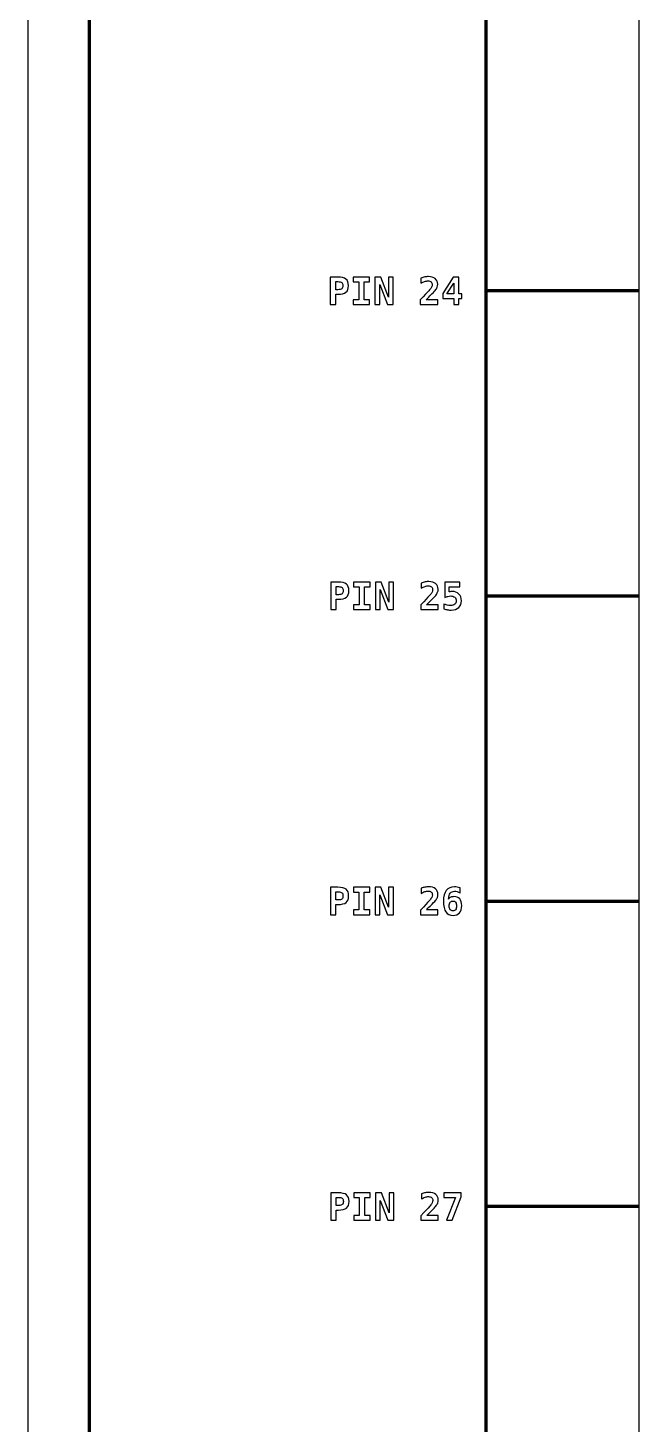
# Model space of a CAD drawing. Header units: centimetres. Extents: x -11.5 to -9.5, y -32.9 to 5.2.
# Drawn here: x -11.5 to -9.5, y -23.563 to -18.99 of the extents above; entities that cross this region are included whole.
import ezdxf

# ---------------------------------------------------------------- set-up
doc = ezdxf.new("R2010")
doc.units = ezdxf.units.CM
doc.header["$MEASUREMENT"] = 0
doc.layers.add('Layer 1', color=7, linetype='Continuous')

msp = doc.modelspace()

# ---------------------------------------------------------------- linework, layer by layer
at = {"layer": 'Layer 1', "color": 7}
msp.add_lwpolyline([(-11.5, -32.85), (-9.5, -32.85), (-9.5, 5.15), (-11.5, 5.15), (-11.5, -32.85)], close=True, dxfattribs=at)
at = {"layer": 'Layer 1', "color": 7, "lineweight": 100}
msp.add_lwpolyline([(-11.3, -32.35), (-10, -32.35), (-10, 3.65), (-11.3, 3.65), (-11.3, -32.35)], close=True, dxfattribs=at)
at = {"layer": 'Layer 1', "color": 250}
for points, knots in [([(-10.19674, -19.88014), (-10.19674, -19.88014), (-10.15882, -19.88014), (-10.15882, -19.88014), (-10.15882, -19.88014), (-10.15882, -19.88014), (-10.15882, -19.89582), (-10.15882, -19.89582), (-10.15882, -19.89582), (-10.15882, -19.89582), (-10.21597, -19.89582), (-10.21597, -19.89582), (-10.21597, -19.89582), (-10.21597, -19.89582), (-10.21597, -19.88061), (-10.21597, -19.88061), (-10.21597, -19.88061), (-10.21597, -19.88061), (-10.20631, -19.87039), (-10.20631, -19.87039), (-10.20631, -19.87039), (-10.19487, -19.8582), (-10.18792, -19.85071), (-10.18547, -19.84789), (-10.18547, -19.84789), (-10.18246, -19.84444), (-10.18028, -19.84137), (-10.17897, -19.83869), (-10.17897, -19.83869), (-10.17763, -19.83602), (-10.17697, -19.83339), (-10.17697, -19.83077), (-10.17697, -19.83077), (-10.17697, -19.82676), (-10.17818, -19.82365), (-10.18061, -19.82147), (-10.18061, -19.82147), (-10.18304, -19.81927), (-10.1865, -19.81818), (-10.19094, -19.81818), (-10.19094, -19.81818), (-10.19413, -19.81818), (-10.19769, -19.81882), (-10.20164, -19.82007), (-10.20164, -19.82007), (-10.20561, -19.82135), (-10.20973, -19.82318), (-10.21403, -19.82559), (-10.21403, -19.82559), (-10.21403, -19.82559), (-10.21403, -19.809), (-10.21403, -19.809), (-10.21403, -19.809), (-10.20973, -19.80744), (-10.20553, -19.80624), (-10.2014, -19.80542), (-10.2014, -19.80542), (-10.19728, -19.8046), (-10.19333, -19.80418), (-10.18956, -19.80418), (-10.18956, -19.80418), (-10.18004, -19.80418), (-10.17254, -19.80641), (-10.16711, -19.81085), (-10.16711, -19.81085), (-10.16166, -19.81528), (-10.15894, -19.82135), (-10.15894, -19.82902), (-10.15894, -19.82902), (-10.15894, -19.83256), (-10.15954, -19.83588), (-10.16071, -19.83896), (-10.16071, -19.83896), (-10.16191, -19.84207), (-10.16394, -19.84551), (-10.16684, -19.84927), (-10.16684, -19.84927), (-10.16896, -19.85201), (-10.17481, -19.85816), (-10.18438, -19.86773), (-10.18438, -19.86773), (-10.18956, -19.8729), (-10.19368, -19.87705), (-10.19674, -19.88014)], [0, 0, 0, 0, 0.047619, 0.047619, 0.047619, 0.047619, 0.0952381, 0.0952381, 0.0952381, 0.0952381, 0.1428571, 0.1428571, 0.1428571, 0.1428571, 0.1904762, 0.1904762, 0.1904762, 0.1904762, 0.2380952, 0.2380952, 0.2380952, 0.2380952, 0.2857143, 0.2857143, 0.2857143, 0.2857143, 0.3333333, 0.3333333, 0.3333333, 0.3333333, 0.3809524, 0.3809524, 0.3809524, 0.3809524, 0.4285714, 0.4285714, 0.4285714, 0.4285714, 0.4761905, 0.4761905, 0.4761905, 0.4761905, 0.5238095, 0.5238095, 0.5238095, 0.5238095, 0.5714286, 0.5714286, 0.5714286, 0.5714286, 0.6190476, 0.6190476, 0.6190476, 0.6190476, 0.6666667, 0.6666667, 0.6666667, 0.6666667, 0.7142857, 0.7142857, 0.7142857, 0.7142857, 0.7619048, 0.7619048, 0.7619048, 0.7619048, 0.8095238, 0.8095238, 0.8095238, 0.8095238, 0.8571429, 0.8571429, 0.8571429, 0.8571429, 0.9047619, 0.9047619, 0.9047619, 0.9047619, 0.952381, 0.952381, 0.952381, 0.952381, 1, 1, 1, 1]), ([(-10.51045, -19.80581), (-10.51045, -19.80581), (-10.48602, -19.80581), (-10.48602, -19.80581), (-10.48602, -19.80581), (-10.47361, -19.80581), (-10.46468, -19.80801), (-10.45923, -19.81244), (-10.45923, -19.81244), (-10.45377, -19.81686), (-10.45106, -19.82404), (-10.45106, -19.83396), (-10.45106, -19.83396), (-10.45106, -19.84388), (-10.45377, -19.85106), (-10.45923, -19.85549), (-10.45923, -19.85549), (-10.46468, -19.85991), (-10.47361, -19.86211), (-10.48602, -19.86211), (-10.48602, -19.86211), (-10.48602, -19.86211), (-10.49267, -19.86211), (-10.49267, -19.86211), (-10.49267, -19.86211), (-10.49267, -19.86211), (-10.49267, -19.89582), (-10.49267, -19.89582), (-10.49267, -19.89582), (-10.49267, -19.89582), (-10.51045, -19.89582), (-10.51045, -19.89582), (-10.51045, -19.89582), (-10.51045, -19.89582), (-10.51045, -19.80581), (-10.51045, -19.80581)], [0, 0, 0, 0, 0.1111111, 0.1111111, 0.1111111, 0.1111111, 0.2222222, 0.2222222, 0.2222222, 0.2222222, 0.3333333, 0.3333333, 0.3333333, 0.3333333, 0.4444444, 0.4444444, 0.4444444, 0.4444444, 0.5555556, 0.5555556, 0.5555556, 0.5555556, 0.6666667, 0.6666667, 0.6666667, 0.6666667, 0.7777778, 0.7777778, 0.7777778, 0.7777778, 0.8888889, 0.8888889, 0.8888889, 0.8888889, 1, 1, 1, 1]), ([(-10.49267, -19.82077), (-10.49267, -19.82077), (-10.49267, -19.84715), (-10.49267, -19.84715), (-10.49267, -19.84715), (-10.49267, -19.84715), (-10.48536, -19.84715), (-10.48536, -19.84715), (-10.48536, -19.84715), (-10.47954, -19.84715), (-10.47544, -19.84616), (-10.4731, -19.84421), (-10.4731, -19.84421), (-10.47073, -19.84223), (-10.46956, -19.83882), (-10.46956, -19.83396), (-10.46956, -19.83396), (-10.46956, -19.82911), (-10.47073, -19.82569), (-10.4731, -19.82371), (-10.4731, -19.82371), (-10.47544, -19.82176), (-10.47954, -19.82077), (-10.48536, -19.82077), (-10.48536, -19.82077), (-10.48536, -19.82077), (-10.49267, -19.82077), (-10.49267, -19.82077)], [0, 0, 0, 0, 0.1428571, 0.1428571, 0.1428571, 0.1428571, 0.2857143, 0.2857143, 0.2857143, 0.2857143, 0.4285714, 0.4285714, 0.4285714, 0.4285714, 0.5714286, 0.5714286, 0.5714286, 0.5714286, 0.7142857, 0.7142857, 0.7142857, 0.7142857, 0.8571429, 0.8571429, 0.8571429, 0.8571429, 1, 1, 1, 1]), ([(-10.43552, -19.82149), (-10.43552, -19.82149), (-10.43552, -19.80581), (-10.43552, -19.80581), (-10.43552, -19.80581), (-10.43552, -19.80581), (-10.38193, -19.80581), (-10.38193, -19.80581), (-10.38193, -19.80581), (-10.38193, -19.80581), (-10.38193, -19.82149), (-10.38193, -19.82149), (-10.38193, -19.82149), (-10.38193, -19.82149), (-10.39984, -19.82149), (-10.39984, -19.82149), (-10.39984, -19.82149), (-10.39984, -19.82149), (-10.39984, -19.88014), (-10.39984, -19.88014), (-10.39984, -19.88014), (-10.39984, -19.88014), (-10.38193, -19.88014), (-10.38193, -19.88014), (-10.38193, -19.88014), (-10.38193, -19.88014), (-10.38193, -19.89582), (-10.38193, -19.89582), (-10.38193, -19.89582), (-10.38193, -19.89582), (-10.43552, -19.89582), (-10.43552, -19.89582), (-10.43552, -19.89582), (-10.43552, -19.89582), (-10.43552, -19.88014), (-10.43552, -19.88014), (-10.43552, -19.88014), (-10.43552, -19.88014), (-10.41762, -19.88014), (-10.41762, -19.88014), (-10.41762, -19.88014), (-10.41762, -19.88014), (-10.41762, -19.82149), (-10.41762, -19.82149), (-10.41762, -19.82149), (-10.41762, -19.82149), (-10.43552, -19.82149), (-10.43552, -19.82149)], [0, 0, 0, 0, 0.0833333, 0.0833333, 0.0833333, 0.0833333, 0.1666667, 0.1666667, 0.1666667, 0.1666667, 0.25, 0.25, 0.25, 0.25, 0.3333333, 0.3333333, 0.3333333, 0.3333333, 0.4166667, 0.4166667, 0.4166667, 0.4166667, 0.5, 0.5, 0.5, 0.5, 0.5833333, 0.5833333, 0.5833333, 0.5833333, 0.6666667, 0.6666667, 0.6666667, 0.6666667, 0.75, 0.75, 0.75, 0.75, 0.8333333, 0.8333333, 0.8333333, 0.8333333, 0.9166667, 0.9166667, 0.9166667, 0.9166667, 1, 1, 1, 1]), ([(-10.36438, -19.80581), (-10.36438, -19.80581), (-10.34526, -19.80581), (-10.34526, -19.80581), (-10.34526, -19.80581), (-10.34526, -19.80581), (-10.3202, -19.87123), (-10.3202, -19.87123), (-10.3202, -19.87123), (-10.3202, -19.87123), (-10.3202, -19.80581), (-10.3202, -19.80581), (-10.3202, -19.80581), (-10.3202, -19.80581), (-10.30452, -19.80581), (-10.30452, -19.80581), (-10.30452, -19.80581), (-10.30452, -19.80581), (-10.30452, -19.89582), (-10.30452, -19.89582), (-10.30452, -19.89582), (-10.30452, -19.89582), (-10.32351, -19.89582), (-10.32351, -19.89582), (-10.32351, -19.89582), (-10.32351, -19.89582), (-10.3487, -19.8304), (-10.3487, -19.8304), (-10.3487, -19.8304), (-10.3487, -19.8304), (-10.3487, -19.89582), (-10.3487, -19.89582), (-10.3487, -19.89582), (-10.3487, -19.89582), (-10.36438, -19.89582), (-10.36438, -19.89582), (-10.36438, -19.89582), (-10.36438, -19.89582), (-10.36438, -19.80581), (-10.36438, -19.80581)], [0, 0, 0, 0, 0.1, 0.1, 0.1, 0.1, 0.2, 0.2, 0.2, 0.2, 0.3, 0.3, 0.3, 0.3, 0.4, 0.4, 0.4, 0.4, 0.5, 0.5, 0.5, 0.5, 0.6, 0.6, 0.6, 0.6, 0.7, 0.7, 0.7, 0.7, 0.8, 0.8, 0.8, 0.8, 0.9, 0.9, 0.9, 0.9, 1, 1, 1, 1]), ([(-10.10828, -19.80581), (-10.10828, -19.80581), (-10.08965, -19.80581), (-10.08965, -19.80581), (-10.08965, -19.80581), (-10.08965, -19.80581), (-10.08965, -19.86115), (-10.08965, -19.86115), (-10.08965, -19.86115), (-10.08965, -19.86115), (-10.07978, -19.86115), (-10.07978, -19.86115), (-10.07978, -19.86115), (-10.07978, -19.86115), (-10.07978, -19.87639), (-10.07978, -19.87639), (-10.07978, -19.87639), (-10.07978, -19.87639), (-10.08965, -19.87639), (-10.08965, -19.87639), (-10.08965, -19.87639), (-10.08965, -19.87639), (-10.08965, -19.89582), (-10.08965, -19.89582), (-10.08965, -19.89582), (-10.08965, -19.89582), (-10.10671, -19.89582), (-10.10671, -19.89582), (-10.10671, -19.89582), (-10.10671, -19.89582), (-10.10671, -19.87639), (-10.10671, -19.87639), (-10.10671, -19.87639), (-10.10671, -19.87639), (-10.14242, -19.87639), (-10.14242, -19.87639), (-10.14242, -19.87639), (-10.14242, -19.87639), (-10.14242, -19.85915), (-10.14242, -19.85915), (-10.14242, -19.85915), (-10.14242, -19.85915), (-10.10828, -19.80581), (-10.10828, -19.80581)], [0, 0, 0, 0, 0.0909091, 0.0909091, 0.0909091, 0.0909091, 0.1818182, 0.1818182, 0.1818182, 0.1818182, 0.2727273, 0.2727273, 0.2727273, 0.2727273, 0.3636364, 0.3636364, 0.3636364, 0.3636364, 0.4545455, 0.4545455, 0.4545455, 0.4545455, 0.5454545, 0.5454545, 0.5454545, 0.5454545, 0.6363636, 0.6363636, 0.6363636, 0.6363636, 0.7272727, 0.7272727, 0.7272727, 0.7272727, 0.8181818, 0.8181818, 0.8181818, 0.8181818, 0.9090909, 0.9090909, 0.9090909, 0.9090909, 1, 1, 1, 1]), ([(-10.10671, -19.82559), (-10.10671, -19.82559), (-10.12945, -19.86115), (-10.12945, -19.86115), (-10.12945, -19.86115), (-10.12945, -19.86115), (-10.10671, -19.86115), (-10.10671, -19.86115), (-10.10671, -19.86115), (-10.10671, -19.86115), (-10.10671, -19.82559), (-10.10671, -19.82559)], [0, 0, 0, 0, 0.3333333, 0.3333333, 0.3333333, 0.3333333, 0.6666667, 0.6666667, 0.6666667, 0.6666667, 1, 1, 1, 1]), ([(-10.50903, -20.80492), (-10.50903, -20.80492), (-10.4846, -20.80492), (-10.4846, -20.80492), (-10.4846, -20.80492), (-10.47219, -20.80492), (-10.46326, -20.80712), (-10.45781, -20.81155), (-10.45781, -20.81155), (-10.45235, -20.81597), (-10.44964, -20.82315), (-10.44964, -20.83307), (-10.44964, -20.83307), (-10.44964, -20.84299), (-10.45235, -20.85017), (-10.45781, -20.8546), (-10.45781, -20.8546), (-10.46326, -20.85902), (-10.47219, -20.86122), (-10.4846, -20.86122), (-10.4846, -20.86122), (-10.4846, -20.86122), (-10.49125, -20.86122), (-10.49125, -20.86122), (-10.49125, -20.86122), (-10.49125, -20.86122), (-10.49125, -20.89493), (-10.49125, -20.89493), (-10.49125, -20.89493), (-10.49125, -20.89493), (-10.50903, -20.89493), (-10.50903, -20.89493), (-10.50903, -20.89493), (-10.50903, -20.89493), (-10.50903, -20.80492), (-10.50903, -20.80492)], [0, 0, 0, 0, 0.1111111, 0.1111111, 0.1111111, 0.1111111, 0.2222222, 0.2222222, 0.2222222, 0.2222222, 0.3333333, 0.3333333, 0.3333333, 0.3333333, 0.4444444, 0.4444444, 0.4444444, 0.4444444, 0.5555556, 0.5555556, 0.5555556, 0.5555556, 0.6666667, 0.6666667, 0.6666667, 0.6666667, 0.7777778, 0.7777778, 0.7777778, 0.7777778, 0.8888889, 0.8888889, 0.8888889, 0.8888889, 1, 1, 1, 1]), ([(-10.4341, -20.8206), (-10.4341, -20.8206), (-10.4341, -20.80492), (-10.4341, -20.80492), (-10.4341, -20.80492), (-10.4341, -20.80492), (-10.38051, -20.80492), (-10.38051, -20.80492), (-10.38051, -20.80492), (-10.38051, -20.80492), (-10.38051, -20.8206), (-10.38051, -20.8206), (-10.38051, -20.8206), (-10.38051, -20.8206), (-10.39842, -20.8206), (-10.39842, -20.8206), (-10.39842, -20.8206), (-10.39842, -20.8206), (-10.39842, -20.87925), (-10.39842, -20.87925), (-10.39842, -20.87925), (-10.39842, -20.87925), (-10.38051, -20.87925), (-10.38051, -20.87925), (-10.38051, -20.87925), (-10.38051, -20.87925), (-10.38051, -20.89493), (-10.38051, -20.89493), (-10.38051, -20.89493), (-10.38051, -20.89493), (-10.4341, -20.89493), (-10.4341, -20.89493), (-10.4341, -20.89493), (-10.4341, -20.89493), (-10.4341, -20.87925), (-10.4341, -20.87925), (-10.4341, -20.87925), (-10.4341, -20.87925), (-10.4162, -20.87925), (-10.4162, -20.87925), (-10.4162, -20.87925), (-10.4162, -20.87925), (-10.4162, -20.8206), (-10.4162, -20.8206), (-10.4162, -20.8206), (-10.4162, -20.8206), (-10.4341, -20.8206), (-10.4341, -20.8206)], [0, 0, 0, 0, 0.0833333, 0.0833333, 0.0833333, 0.0833333, 0.1666667, 0.1666667, 0.1666667, 0.1666667, 0.25, 0.25, 0.25, 0.25, 0.3333333, 0.3333333, 0.3333333, 0.3333333, 0.4166667, 0.4166667, 0.4166667, 0.4166667, 0.5, 0.5, 0.5, 0.5, 0.5833333, 0.5833333, 0.5833333, 0.5833333, 0.6666667, 0.6666667, 0.6666667, 0.6666667, 0.75, 0.75, 0.75, 0.75, 0.8333333, 0.8333333, 0.8333333, 0.8333333, 0.9166667, 0.9166667, 0.9166667, 0.9166667, 1, 1, 1, 1]), ([(-10.36296, -20.80492), (-10.36296, -20.80492), (-10.34384, -20.80492), (-10.34384, -20.80492), (-10.34384, -20.80492), (-10.34384, -20.80492), (-10.31878, -20.87034), (-10.31878, -20.87034), (-10.31878, -20.87034), (-10.31878, -20.87034), (-10.31878, -20.80492), (-10.31878, -20.80492), (-10.31878, -20.80492), (-10.31878, -20.80492), (-10.3031, -20.80492), (-10.3031, -20.80492), (-10.3031, -20.80492), (-10.3031, -20.80492), (-10.3031, -20.89493), (-10.3031, -20.89493), (-10.3031, -20.89493), (-10.3031, -20.89493), (-10.32209, -20.89493), (-10.32209, -20.89493), (-10.32209, -20.89493), (-10.32209, -20.89493), (-10.34728, -20.82951), (-10.34728, -20.82951), (-10.34728, -20.82951), (-10.34728, -20.82951), (-10.34728, -20.89493), (-10.34728, -20.89493), (-10.34728, -20.89493), (-10.34728, -20.89493), (-10.36296, -20.89493), (-10.36296, -20.89493), (-10.36296, -20.89493), (-10.36296, -20.89493), (-10.36296, -20.80492), (-10.36296, -20.80492)], [0, 0, 0, 0, 0.1, 0.1, 0.1, 0.1, 0.2, 0.2, 0.2, 0.2, 0.3, 0.3, 0.3, 0.3, 0.4, 0.4, 0.4, 0.4, 0.5, 0.5, 0.5, 0.5, 0.6, 0.6, 0.6, 0.6, 0.7, 0.7, 0.7, 0.7, 0.8, 0.8, 0.8, 0.8, 0.9, 0.9, 0.9, 0.9, 1, 1, 1, 1]), ([(-10.19532, -20.87925), (-10.19532, -20.87925), (-10.1574, -20.87925), (-10.1574, -20.87925), (-10.1574, -20.87925), (-10.1574, -20.87925), (-10.1574, -20.89493), (-10.1574, -20.89493), (-10.1574, -20.89493), (-10.1574, -20.89493), (-10.21455, -20.89493), (-10.21455, -20.89493), (-10.21455, -20.89493), (-10.21455, -20.89493), (-10.21455, -20.87972), (-10.21455, -20.87972), (-10.21455, -20.87972), (-10.21455, -20.87972), (-10.20489, -20.8695), (-10.20489, -20.8695), (-10.20489, -20.8695), (-10.19345, -20.85731), (-10.1865, -20.84982), (-10.18405, -20.847), (-10.18405, -20.847), (-10.18104, -20.84355), (-10.17886, -20.84048), (-10.17755, -20.8378), (-10.17755, -20.8378), (-10.17621, -20.83513), (-10.17555, -20.8325), (-10.17555, -20.82988), (-10.17555, -20.82988), (-10.17555, -20.82587), (-10.17676, -20.82276), (-10.17919, -20.82058), (-10.17919, -20.82058), (-10.18162, -20.81838), (-10.18508, -20.81729), (-10.18952, -20.81729), (-10.18952, -20.81729), (-10.19271, -20.81729), (-10.19627, -20.81793), (-10.20022, -20.81918), (-10.20022, -20.81918), (-10.20419, -20.82046), (-10.20831, -20.82229), (-10.21261, -20.8247), (-10.21261, -20.8247), (-10.21261, -20.8247), (-10.21261, -20.80811), (-10.21261, -20.80811), (-10.21261, -20.80811), (-10.20831, -20.80655), (-10.20411, -20.80535), (-10.19998, -20.80453), (-10.19998, -20.80453), (-10.19586, -20.80371), (-10.19191, -20.80329), (-10.18814, -20.80329), (-10.18814, -20.80329), (-10.17862, -20.80329), (-10.17112, -20.80552), (-10.16569, -20.80996), (-10.16569, -20.80996), (-10.16024, -20.81439), (-10.15752, -20.82046), (-10.15752, -20.82813), (-10.15752, -20.82813), (-10.15752, -20.83167), (-10.15812, -20.83499), (-10.15929, -20.83807), (-10.15929, -20.83807), (-10.16049, -20.84118), (-10.16252, -20.84462), (-10.16542, -20.84838), (-10.16542, -20.84838), (-10.16754, -20.85112), (-10.17339, -20.85727), (-10.18296, -20.86684), (-10.18296, -20.86684), (-10.18814, -20.87201), (-10.19226, -20.87616), (-10.19532, -20.87925)], [0, 0, 0, 0, 0.047619, 0.047619, 0.047619, 0.047619, 0.0952381, 0.0952381, 0.0952381, 0.0952381, 0.1428571, 0.1428571, 0.1428571, 0.1428571, 0.1904762, 0.1904762, 0.1904762, 0.1904762, 0.2380952, 0.2380952, 0.2380952, 0.2380952, 0.2857143, 0.2857143, 0.2857143, 0.2857143, 0.3333333, 0.3333333, 0.3333333, 0.3333333, 0.3809524, 0.3809524, 0.3809524, 0.3809524, 0.4285714, 0.4285714, 0.4285714, 0.4285714, 0.4761905, 0.4761905, 0.4761905, 0.4761905, 0.5238095, 0.5238095, 0.5238095, 0.5238095, 0.5714286, 0.5714286, 0.5714286, 0.5714286, 0.6190476, 0.6190476, 0.6190476, 0.6190476, 0.6666667, 0.6666667, 0.6666667, 0.6666667, 0.7142857, 0.7142857, 0.7142857, 0.7142857, 0.7619048, 0.7619048, 0.7619048, 0.7619048, 0.8095238, 0.8095238, 0.8095238, 0.8095238, 0.8571429, 0.8571429, 0.8571429, 0.8571429, 0.9047619, 0.9047619, 0.9047619, 0.9047619, 0.952381, 0.952381, 0.952381, 0.952381, 1, 1, 1, 1]), ([(-10.13552, -20.80492), (-10.13552, -20.80492), (-10.08663, -20.80492), (-10.08663, -20.80492), (-10.08663, -20.80492), (-10.08663, -20.80492), (-10.08663, -20.8206), (-10.08663, -20.8206), (-10.08663, -20.8206), (-10.08663, -20.8206), (-10.12112, -20.8206), (-10.12112, -20.8206), (-10.12112, -20.8206), (-10.12112, -20.8206), (-10.12112, -20.83729), (-10.12112, -20.83729), (-10.12112, -20.83729), (-10.11968, -20.83673), (-10.11811, -20.83632), (-10.11647, -20.83606), (-10.11647, -20.83606), (-10.11482, -20.83579), (-10.11307, -20.83566), (-10.11122, -20.83566), (-10.11122, -20.83566), (-10.10231, -20.83566), (-10.09507, -20.83848), (-10.08951, -20.8441), (-10.08951, -20.8441), (-10.08397, -20.84974), (-10.0812, -20.85705), (-10.0812, -20.86606), (-10.0812, -20.86606), (-10.0812, -20.8755), (-10.0842, -20.88295), (-10.09021, -20.88845), (-10.09021, -20.88845), (-10.09622, -20.89394), (-10.10441, -20.89668), (-10.11478, -20.89668), (-10.11478, -20.89668), (-10.11863, -20.89668), (-10.12254, -20.89635), (-10.12647, -20.89571), (-10.12647, -20.89571), (-10.1304, -20.89507), (-10.13443, -20.89411), (-10.13853, -20.89281), (-10.13853, -20.89281), (-10.13853, -20.89281), (-10.13853, -20.87678), (-10.13853, -20.87678), (-10.13853, -20.87678), (-10.13519, -20.87843), (-10.13176, -20.87966), (-10.12826, -20.88048), (-10.12826, -20.88048), (-10.12474, -20.88131), (-10.1212, -20.88172), (-10.11766, -20.88172), (-10.11766, -20.88172), (-10.11141, -20.88172), (-10.10663, -20.88038), (-10.10338, -20.87771), (-10.10338, -20.87771), (-10.10013, -20.87503), (-10.0985, -20.87116), (-10.0985, -20.86606), (-10.0985, -20.86606), (-10.0985, -20.86135), (-10.10013, -20.85758), (-10.10336, -20.85474), (-10.10336, -20.85474), (-10.10659, -20.85192), (-10.11091, -20.8505), (-10.11628, -20.8505), (-10.11628, -20.8505), (-10.11947, -20.8505), (-10.12264, -20.85089), (-10.12585, -20.85167), (-10.12585, -20.85167), (-10.12904, -20.85246), (-10.13227, -20.85365), (-10.13552, -20.85521), (-10.13552, -20.85521), (-10.13552, -20.85521), (-10.13552, -20.80492), (-10.13552, -20.80492)], [0, 0, 0, 0, 0.0454545, 0.0454545, 0.0454545, 0.0454545, 0.0909091, 0.0909091, 0.0909091, 0.0909091, 0.1363636, 0.1363636, 0.1363636, 0.1363636, 0.1818182, 0.1818182, 0.1818182, 0.1818182, 0.2272727, 0.2272727, 0.2272727, 0.2272727, 0.2727273, 0.2727273, 0.2727273, 0.2727273, 0.3181818, 0.3181818, 0.3181818, 0.3181818, 0.3636364, 0.3636364, 0.3636364, 0.3636364, 0.4090909, 0.4090909, 0.4090909, 0.4090909, 0.4545455, 0.4545455, 0.4545455, 0.4545455, 0.5, 0.5, 0.5, 0.5, 0.5454545, 0.5454545, 0.5454545, 0.5454545, 0.5909091, 0.5909091, 0.5909091, 0.5909091, 0.6363636, 0.6363636, 0.6363636, 0.6363636, 0.6818182, 0.6818182, 0.6818182, 0.6818182, 0.7272727, 0.7272727, 0.7272727, 0.7272727, 0.7727273, 0.7727273, 0.7727273, 0.7727273, 0.8181818, 0.8181818, 0.8181818, 0.8181818, 0.8636364, 0.8636364, 0.8636364, 0.8636364, 0.9090909, 0.9090909, 0.9090909, 0.9090909, 0.9545455, 0.9545455, 0.9545455, 0.9545455, 1, 1, 1, 1]), ([(-10.49125, -20.81988), (-10.49125, -20.81988), (-10.49125, -20.84626), (-10.49125, -20.84626), (-10.49125, -20.84626), (-10.49125, -20.84626), (-10.48394, -20.84626), (-10.48394, -20.84626), (-10.48394, -20.84626), (-10.47812, -20.84626), (-10.47402, -20.84527), (-10.47168, -20.84332), (-10.47168, -20.84332), (-10.46931, -20.84134), (-10.46814, -20.83793), (-10.46814, -20.83307), (-10.46814, -20.83307), (-10.46814, -20.82822), (-10.46931, -20.8248), (-10.47168, -20.82282), (-10.47168, -20.82282), (-10.47402, -20.82087), (-10.47812, -20.81988), (-10.48394, -20.81988), (-10.48394, -20.81988), (-10.48394, -20.81988), (-10.49125, -20.81988), (-10.49125, -20.81988)], [0, 0, 0, 0, 0.1428571, 0.1428571, 0.1428571, 0.1428571, 0.2857143, 0.2857143, 0.2857143, 0.2857143, 0.4285714, 0.4285714, 0.4285714, 0.4285714, 0.5714286, 0.5714286, 0.5714286, 0.5714286, 0.7142857, 0.7142857, 0.7142857, 0.7142857, 0.8571429, 0.8571429, 0.8571429, 0.8571429, 1, 1, 1, 1]), ([(-10.50988, -21.80486), (-10.50988, -21.80486), (-10.48545, -21.80486), (-10.48545, -21.80486), (-10.48545, -21.80486), (-10.47304, -21.80486), (-10.46411, -21.80706), (-10.45866, -21.81149), (-10.45866, -21.81149), (-10.4532, -21.81591), (-10.45049, -21.82309), (-10.45049, -21.83301), (-10.45049, -21.83301), (-10.45049, -21.84293), (-10.4532, -21.85011), (-10.45866, -21.85454), (-10.45866, -21.85454), (-10.46411, -21.85896), (-10.47304, -21.86116), (-10.48545, -21.86116), (-10.48545, -21.86116), (-10.48545, -21.86116), (-10.4921, -21.86116), (-10.4921, -21.86116), (-10.4921, -21.86116), (-10.4921, -21.86116), (-10.4921, -21.89487), (-10.4921, -21.89487), (-10.4921, -21.89487), (-10.4921, -21.89487), (-10.50988, -21.89487), (-10.50988, -21.89487), (-10.50988, -21.89487), (-10.50988, -21.89487), (-10.50988, -21.80486), (-10.50988, -21.80486)], [0, 0, 0, 0, 0.1111111, 0.1111111, 0.1111111, 0.1111111, 0.2222222, 0.2222222, 0.2222222, 0.2222222, 0.3333333, 0.3333333, 0.3333333, 0.3333333, 0.4444444, 0.4444444, 0.4444444, 0.4444444, 0.5555556, 0.5555556, 0.5555556, 0.5555556, 0.6666667, 0.6666667, 0.6666667, 0.6666667, 0.7777778, 0.7777778, 0.7777778, 0.7777778, 0.8888889, 0.8888889, 0.8888889, 0.8888889, 1, 1, 1, 1]), ([(-10.43495, -21.82054), (-10.43495, -21.82054), (-10.43495, -21.80486), (-10.43495, -21.80486), (-10.43495, -21.80486), (-10.43495, -21.80486), (-10.38136, -21.80486), (-10.38136, -21.80486), (-10.38136, -21.80486), (-10.38136, -21.80486), (-10.38136, -21.82054), (-10.38136, -21.82054), (-10.38136, -21.82054), (-10.38136, -21.82054), (-10.39927, -21.82054), (-10.39927, -21.82054), (-10.39927, -21.82054), (-10.39927, -21.82054), (-10.39927, -21.87919), (-10.39927, -21.87919), (-10.39927, -21.87919), (-10.39927, -21.87919), (-10.38136, -21.87919), (-10.38136, -21.87919), (-10.38136, -21.87919), (-10.38136, -21.87919), (-10.38136, -21.89487), (-10.38136, -21.89487), (-10.38136, -21.89487), (-10.38136, -21.89487), (-10.43495, -21.89487), (-10.43495, -21.89487), (-10.43495, -21.89487), (-10.43495, -21.89487), (-10.43495, -21.87919), (-10.43495, -21.87919), (-10.43495, -21.87919), (-10.43495, -21.87919), (-10.41705, -21.87919), (-10.41705, -21.87919), (-10.41705, -21.87919), (-10.41705, -21.87919), (-10.41705, -21.82054), (-10.41705, -21.82054), (-10.41705, -21.82054), (-10.41705, -21.82054), (-10.43495, -21.82054), (-10.43495, -21.82054)], [0, 0, 0, 0, 0.0833333, 0.0833333, 0.0833333, 0.0833333, 0.1666667, 0.1666667, 0.1666667, 0.1666667, 0.25, 0.25, 0.25, 0.25, 0.3333333, 0.3333333, 0.3333333, 0.3333333, 0.4166667, 0.4166667, 0.4166667, 0.4166667, 0.5, 0.5, 0.5, 0.5, 0.5833333, 0.5833333, 0.5833333, 0.5833333, 0.6666667, 0.6666667, 0.6666667, 0.6666667, 0.75, 0.75, 0.75, 0.75, 0.8333333, 0.8333333, 0.8333333, 0.8333333, 0.9166667, 0.9166667, 0.9166667, 0.9166667, 1, 1, 1, 1]), ([(-10.36381, -21.80486), (-10.36381, -21.80486), (-10.34469, -21.80486), (-10.34469, -21.80486), (-10.34469, -21.80486), (-10.34469, -21.80486), (-10.31963, -21.87028), (-10.31963, -21.87028), (-10.31963, -21.87028), (-10.31963, -21.87028), (-10.31963, -21.80486), (-10.31963, -21.80486), (-10.31963, -21.80486), (-10.31963, -21.80486), (-10.30395, -21.80486), (-10.30395, -21.80486), (-10.30395, -21.80486), (-10.30395, -21.80486), (-10.30395, -21.89487), (-10.30395, -21.89487), (-10.30395, -21.89487), (-10.30395, -21.89487), (-10.32294, -21.89487), (-10.32294, -21.89487), (-10.32294, -21.89487), (-10.32294, -21.89487), (-10.34813, -21.82945), (-10.34813, -21.82945), (-10.34813, -21.82945), (-10.34813, -21.82945), (-10.34813, -21.89487), (-10.34813, -21.89487), (-10.34813, -21.89487), (-10.34813, -21.89487), (-10.36381, -21.89487), (-10.36381, -21.89487), (-10.36381, -21.89487), (-10.36381, -21.89487), (-10.36381, -21.80486), (-10.36381, -21.80486)], [0, 0, 0, 0, 0.1, 0.1, 0.1, 0.1, 0.2, 0.2, 0.2, 0.2, 0.3, 0.3, 0.3, 0.3, 0.4, 0.4, 0.4, 0.4, 0.5, 0.5, 0.5, 0.5, 0.6, 0.6, 0.6, 0.6, 0.7, 0.7, 0.7, 0.7, 0.8, 0.8, 0.8, 0.8, 0.9, 0.9, 0.9, 0.9, 1, 1, 1, 1]), ([(-10.19617, -21.87919), (-10.19617, -21.87919), (-10.15825, -21.87919), (-10.15825, -21.87919), (-10.15825, -21.87919), (-10.15825, -21.87919), (-10.15825, -21.89487), (-10.15825, -21.89487), (-10.15825, -21.89487), (-10.15825, -21.89487), (-10.2154, -21.89487), (-10.2154, -21.89487), (-10.2154, -21.89487), (-10.2154, -21.89487), (-10.2154, -21.87966), (-10.2154, -21.87966), (-10.2154, -21.87966), (-10.2154, -21.87966), (-10.20574, -21.86944), (-10.20574, -21.86944), (-10.20574, -21.86944), (-10.1943, -21.85725), (-10.18735, -21.84976), (-10.1849, -21.84694), (-10.1849, -21.84694), (-10.18189, -21.84349), (-10.17971, -21.84042), (-10.1784, -21.83774), (-10.1784, -21.83774), (-10.17706, -21.83507), (-10.1764, -21.83244), (-10.1764, -21.82982), (-10.1764, -21.82982), (-10.1764, -21.82581), (-10.17761, -21.8227), (-10.18004, -21.82052), (-10.18004, -21.82052), (-10.18247, -21.81832), (-10.18593, -21.81723), (-10.19037, -21.81723), (-10.19037, -21.81723), (-10.19356, -21.81723), (-10.19712, -21.81787), (-10.20107, -21.81912), (-10.20107, -21.81912), (-10.20504, -21.8204), (-10.20916, -21.82223), (-10.21346, -21.82464), (-10.21346, -21.82464), (-10.21346, -21.82464), (-10.21346, -21.80805), (-10.21346, -21.80805), (-10.21346, -21.80805), (-10.20916, -21.80649), (-10.20496, -21.80529), (-10.20083, -21.80447), (-10.20083, -21.80447), (-10.19671, -21.80365), (-10.19276, -21.80323), (-10.18899, -21.80323), (-10.18899, -21.80323), (-10.17947, -21.80323), (-10.17197, -21.80546), (-10.16654, -21.8099), (-10.16654, -21.8099), (-10.16109, -21.81433), (-10.15837, -21.8204), (-10.15837, -21.82807), (-10.15837, -21.82807), (-10.15837, -21.83161), (-10.15897, -21.83493), (-10.16014, -21.83801), (-10.16014, -21.83801), (-10.16134, -21.84112), (-10.16337, -21.84456), (-10.16627, -21.84832), (-10.16627, -21.84832), (-10.16839, -21.85106), (-10.17424, -21.85721), (-10.18381, -21.86678), (-10.18381, -21.86678), (-10.18899, -21.87195), (-10.19311, -21.8761), (-10.19617, -21.87919)], [0, 0, 0, 0, 0.047619, 0.047619, 0.047619, 0.047619, 0.0952381, 0.0952381, 0.0952381, 0.0952381, 0.1428571, 0.1428571, 0.1428571, 0.1428571, 0.1904762, 0.1904762, 0.1904762, 0.1904762, 0.2380952, 0.2380952, 0.2380952, 0.2380952, 0.2857143, 0.2857143, 0.2857143, 0.2857143, 0.3333333, 0.3333333, 0.3333333, 0.3333333, 0.3809524, 0.3809524, 0.3809524, 0.3809524, 0.4285714, 0.4285714, 0.4285714, 0.4285714, 0.4761905, 0.4761905, 0.4761905, 0.4761905, 0.5238095, 0.5238095, 0.5238095, 0.5238095, 0.5714286, 0.5714286, 0.5714286, 0.5714286, 0.6190476, 0.6190476, 0.6190476, 0.6190476, 0.6666667, 0.6666667, 0.6666667, 0.6666667, 0.7142857, 0.7142857, 0.7142857, 0.7142857, 0.7619048, 0.7619048, 0.7619048, 0.7619048, 0.8095238, 0.8095238, 0.8095238, 0.8095238, 0.8571429, 0.8571429, 0.8571429, 0.8571429, 0.9047619, 0.9047619, 0.9047619, 0.9047619, 0.952381, 0.952381, 0.952381, 0.952381, 1, 1, 1, 1]), ([(-10.08592, -21.80698), (-10.08592, -21.80698), (-10.08592, -21.82313), (-10.08592, -21.82313), (-10.08592, -21.82313), (-10.08908, -21.82132), (-10.09213, -21.81996), (-10.09505, -21.81906), (-10.09505, -21.81906), (-10.09795, -21.81815), (-10.10075, -21.8177), (-10.10345, -21.8177), (-10.10345, -21.8177), (-10.10987, -21.8177), (-10.11477, -21.81986), (-10.11812, -21.82418), (-10.11812, -21.82418), (-10.12147, -21.8285), (-10.12322, -21.83488), (-10.12339, -21.84332), (-10.12339, -21.84332), (-10.1215, -21.84071), (-10.11909, -21.83875), (-10.11617, -21.83744), (-10.11617, -21.83744), (-10.11322, -21.83614), (-10.10977, -21.83548), (-10.10579, -21.83548), (-10.10579, -21.83548), (-10.09767, -21.83548), (-10.09141, -21.83805), (-10.08699, -21.84318), (-10.08699, -21.84318), (-10.08256, -21.8483), (-10.08036, -21.85557), (-10.08036, -21.86497), (-10.08036, -21.86497), (-10.08036, -21.87505), (-10.08285, -21.88287), (-10.08781, -21.88843), (-10.08781, -21.88843), (-10.09277, -21.89396), (-10.09974, -21.89674), (-10.10876, -21.89674), (-10.10876, -21.89674), (-10.11973, -21.89674), (-10.12769, -21.89306), (-10.13265, -21.88571), (-10.13265, -21.88571), (-10.13761, -21.87835), (-10.1401, -21.86647), (-10.1401, -21.85007), (-10.1401, -21.85007), (-10.1401, -21.83449), (-10.13707, -21.8228), (-10.131, -21.81503), (-10.131, -21.81503), (-10.12493, -21.80725), (-10.11584, -21.80336), (-10.10369, -21.80336), (-10.10369, -21.80336), (-10.10088, -21.80336), (-10.09797, -21.80367), (-10.09499, -21.80426), (-10.09499, -21.80426), (-10.09199, -21.80486), (-10.08896, -21.80577), (-10.08592, -21.80698)], [0, 0, 0, 0, 0.0588235, 0.0588235, 0.0588235, 0.0588235, 0.1176471, 0.1176471, 0.1176471, 0.1176471, 0.1764706, 0.1764706, 0.1764706, 0.1764706, 0.2352941, 0.2352941, 0.2352941, 0.2352941, 0.2941176, 0.2941176, 0.2941176, 0.2941176, 0.3529412, 0.3529412, 0.3529412, 0.3529412, 0.4117647, 0.4117647, 0.4117647, 0.4117647, 0.4705882, 0.4705882, 0.4705882, 0.4705882, 0.5294118, 0.5294118, 0.5294118, 0.5294118, 0.5882353, 0.5882353, 0.5882353, 0.5882353, 0.6470588, 0.6470588, 0.6470588, 0.6470588, 0.7058824, 0.7058824, 0.7058824, 0.7058824, 0.7647059, 0.7647059, 0.7647059, 0.7647059, 0.8235294, 0.8235294, 0.8235294, 0.8235294, 0.8823529, 0.8823529, 0.8823529, 0.8823529, 0.9411765, 0.9411765, 0.9411765, 0.9411765, 1, 1, 1, 1]), ([(-10.4921, -21.81982), (-10.4921, -21.81982), (-10.4921, -21.8462), (-10.4921, -21.8462), (-10.4921, -21.8462), (-10.4921, -21.8462), (-10.48479, -21.8462), (-10.48479, -21.8462), (-10.48479, -21.8462), (-10.47897, -21.8462), (-10.47487, -21.84521), (-10.47253, -21.84326), (-10.47253, -21.84326), (-10.47016, -21.84128), (-10.46899, -21.83787), (-10.46899, -21.83301), (-10.46899, -21.83301), (-10.46899, -21.82816), (-10.47016, -21.82474), (-10.47253, -21.82276), (-10.47253, -21.82276), (-10.47487, -21.82081), (-10.47897, -21.81982), (-10.48479, -21.81982), (-10.48479, -21.81982), (-10.48479, -21.81982), (-10.4921, -21.81982), (-10.4921, -21.81982)], [0, 0, 0, 0, 0.1428571, 0.1428571, 0.1428571, 0.1428571, 0.2857143, 0.2857143, 0.2857143, 0.2857143, 0.4285714, 0.4285714, 0.4285714, 0.4285714, 0.5714286, 0.5714286, 0.5714286, 0.5714286, 0.7142857, 0.7142857, 0.7142857, 0.7142857, 0.8571429, 0.8571429, 0.8571429, 0.8571429, 1, 1, 1, 1]), ([(-10.10923, -21.84976), (-10.11308, -21.84976), (-10.11602, -21.85116), (-10.11806, -21.85396), (-10.11806, -21.85396), (-10.1201, -21.85676), (-10.1211, -21.86079), (-10.1211, -21.8661), (-10.1211, -21.8661), (-10.1211, -21.87137), (-10.1201, -21.8754), (-10.11806, -21.8782), (-10.11806, -21.8782), (-10.11602, -21.881), (-10.11308, -21.8824), (-10.10923, -21.8824), (-10.10923, -21.8824), (-10.10536, -21.8824), (-10.1024, -21.881), (-10.10034, -21.8782), (-10.10034, -21.8782), (-10.09826, -21.8754), (-10.09723, -21.87137), (-10.09723, -21.8661), (-10.09723, -21.8661), (-10.09723, -21.86083), (-10.09826, -21.8568), (-10.10034, -21.85398), (-10.10034, -21.85398), (-10.1024, -21.85116), (-10.10536, -21.84976), (-10.10923, -21.84976)], [0, 0, 0, 0, 0.125, 0.125, 0.125, 0.125, 0.25, 0.25, 0.25, 0.25, 0.375, 0.375, 0.375, 0.375, 0.5, 0.5, 0.5, 0.5, 0.625, 0.625, 0.625, 0.625, 0.75, 0.75, 0.75, 0.75, 0.875, 0.875, 0.875, 0.875, 1, 1, 1, 1]), ([(-10.50859, -22.80581), (-10.50859, -22.80581), (-10.48416, -22.80581), (-10.48416, -22.80581), (-10.48416, -22.80581), (-10.47175, -22.80581), (-10.46282, -22.80801), (-10.45737, -22.81244), (-10.45737, -22.81244), (-10.45191, -22.81686), (-10.4492, -22.82404), (-10.4492, -22.83396), (-10.4492, -22.83396), (-10.4492, -22.84388), (-10.45191, -22.85106), (-10.45737, -22.85549), (-10.45737, -22.85549), (-10.46282, -22.85991), (-10.47175, -22.86211), (-10.48416, -22.86211), (-10.48416, -22.86211), (-10.48416, -22.86211), (-10.49081, -22.86211), (-10.49081, -22.86211), (-10.49081, -22.86211), (-10.49081, -22.86211), (-10.49081, -22.89582), (-10.49081, -22.89582), (-10.49081, -22.89582), (-10.49081, -22.89582), (-10.50859, -22.89582), (-10.50859, -22.89582), (-10.50859, -22.89582), (-10.50859, -22.89582), (-10.50859, -22.80581), (-10.50859, -22.80581)], [0, 0, 0, 0, 0.1111111, 0.1111111, 0.1111111, 0.1111111, 0.2222222, 0.2222222, 0.2222222, 0.2222222, 0.3333333, 0.3333333, 0.3333333, 0.3333333, 0.4444444, 0.4444444, 0.4444444, 0.4444444, 0.5555556, 0.5555556, 0.5555556, 0.5555556, 0.6666667, 0.6666667, 0.6666667, 0.6666667, 0.7777778, 0.7777778, 0.7777778, 0.7777778, 0.8888889, 0.8888889, 0.8888889, 0.8888889, 1, 1, 1, 1]), ([(-10.49081, -22.82077), (-10.49081, -22.82077), (-10.49081, -22.84715), (-10.49081, -22.84715), (-10.49081, -22.84715), (-10.49081, -22.84715), (-10.4835, -22.84715), (-10.4835, -22.84715), (-10.4835, -22.84715), (-10.47768, -22.84715), (-10.47358, -22.84616), (-10.47124, -22.84421), (-10.47124, -22.84421), (-10.46887, -22.84223), (-10.4677, -22.83882), (-10.4677, -22.83396), (-10.4677, -22.83396), (-10.4677, -22.82911), (-10.46887, -22.82569), (-10.47124, -22.82371), (-10.47124, -22.82371), (-10.47358, -22.82176), (-10.47768, -22.82077), (-10.4835, -22.82077), (-10.4835, -22.82077), (-10.4835, -22.82077), (-10.49081, -22.82077), (-10.49081, -22.82077)], [0, 0, 0, 0, 0.1428571, 0.1428571, 0.1428571, 0.1428571, 0.2857143, 0.2857143, 0.2857143, 0.2857143, 0.4285714, 0.4285714, 0.4285714, 0.4285714, 0.5714286, 0.5714286, 0.5714286, 0.5714286, 0.7142857, 0.7142857, 0.7142857, 0.7142857, 0.8571429, 0.8571429, 0.8571429, 0.8571429, 1, 1, 1, 1]), ([(-10.43366, -22.82149), (-10.43366, -22.82149), (-10.43366, -22.80581), (-10.43366, -22.80581), (-10.43366, -22.80581), (-10.43366, -22.80581), (-10.38007, -22.80581), (-10.38007, -22.80581), (-10.38007, -22.80581), (-10.38007, -22.80581), (-10.38007, -22.82149), (-10.38007, -22.82149), (-10.38007, -22.82149), (-10.38007, -22.82149), (-10.39798, -22.82149), (-10.39798, -22.82149), (-10.39798, -22.82149), (-10.39798, -22.82149), (-10.39798, -22.88014), (-10.39798, -22.88014), (-10.39798, -22.88014), (-10.39798, -22.88014), (-10.38007, -22.88014), (-10.38007, -22.88014), (-10.38007, -22.88014), (-10.38007, -22.88014), (-10.38007, -22.89582), (-10.38007, -22.89582), (-10.38007, -22.89582), (-10.38007, -22.89582), (-10.43366, -22.89582), (-10.43366, -22.89582), (-10.43366, -22.89582), (-10.43366, -22.89582), (-10.43366, -22.88014), (-10.43366, -22.88014), (-10.43366, -22.88014), (-10.43366, -22.88014), (-10.41576, -22.88014), (-10.41576, -22.88014), (-10.41576, -22.88014), (-10.41576, -22.88014), (-10.41576, -22.82149), (-10.41576, -22.82149), (-10.41576, -22.82149), (-10.41576, -22.82149), (-10.43366, -22.82149), (-10.43366, -22.82149)], [0, 0, 0, 0, 0.0833333, 0.0833333, 0.0833333, 0.0833333, 0.1666667, 0.1666667, 0.1666667, 0.1666667, 0.25, 0.25, 0.25, 0.25, 0.3333333, 0.3333333, 0.3333333, 0.3333333, 0.4166667, 0.4166667, 0.4166667, 0.4166667, 0.5, 0.5, 0.5, 0.5, 0.5833333, 0.5833333, 0.5833333, 0.5833333, 0.6666667, 0.6666667, 0.6666667, 0.6666667, 0.75, 0.75, 0.75, 0.75, 0.8333333, 0.8333333, 0.8333333, 0.8333333, 0.9166667, 0.9166667, 0.9166667, 0.9166667, 1, 1, 1, 1]), ([(-10.36252, -22.80581), (-10.36252, -22.80581), (-10.3434, -22.80581), (-10.3434, -22.80581), (-10.3434, -22.80581), (-10.3434, -22.80581), (-10.31834, -22.87123), (-10.31834, -22.87123), (-10.31834, -22.87123), (-10.31834, -22.87123), (-10.31834, -22.80581), (-10.31834, -22.80581), (-10.31834, -22.80581), (-10.31834, -22.80581), (-10.30266, -22.80581), (-10.30266, -22.80581), (-10.30266, -22.80581), (-10.30266, -22.80581), (-10.30266, -22.89582), (-10.30266, -22.89582), (-10.30266, -22.89582), (-10.30266, -22.89582), (-10.32165, -22.89582), (-10.32165, -22.89582), (-10.32165, -22.89582), (-10.32165, -22.89582), (-10.34684, -22.8304), (-10.34684, -22.8304), (-10.34684, -22.8304), (-10.34684, -22.8304), (-10.34684, -22.89582), (-10.34684, -22.89582), (-10.34684, -22.89582), (-10.34684, -22.89582), (-10.36252, -22.89582), (-10.36252, -22.89582), (-10.36252, -22.89582), (-10.36252, -22.89582), (-10.36252, -22.80581), (-10.36252, -22.80581)], [0, 0, 0, 0, 0.1, 0.1, 0.1, 0.1, 0.2, 0.2, 0.2, 0.2, 0.3, 0.3, 0.3, 0.3, 0.4, 0.4, 0.4, 0.4, 0.5, 0.5, 0.5, 0.5, 0.6, 0.6, 0.6, 0.6, 0.7, 0.7, 0.7, 0.7, 0.8, 0.8, 0.8, 0.8, 0.9, 0.9, 0.9, 0.9, 1, 1, 1, 1]), ([(-10.19488, -22.88014), (-10.19488, -22.88014), (-10.15696, -22.88014), (-10.15696, -22.88014), (-10.15696, -22.88014), (-10.15696, -22.88014), (-10.15696, -22.89582), (-10.15696, -22.89582), (-10.15696, -22.89582), (-10.15696, -22.89582), (-10.21411, -22.89582), (-10.21411, -22.89582), (-10.21411, -22.89582), (-10.21411, -22.89582), (-10.21411, -22.88061), (-10.21411, -22.88061), (-10.21411, -22.88061), (-10.21411, -22.88061), (-10.20445, -22.87039), (-10.20445, -22.87039), (-10.20445, -22.87039), (-10.19301, -22.8582), (-10.18606, -22.85071), (-10.18361, -22.84789), (-10.18361, -22.84789), (-10.1806, -22.84444), (-10.17842, -22.84137), (-10.17711, -22.83869), (-10.17711, -22.83869), (-10.17577, -22.83602), (-10.17511, -22.83339), (-10.17511, -22.83077), (-10.17511, -22.83077), (-10.17511, -22.82676), (-10.17632, -22.82365), (-10.17875, -22.82147), (-10.17875, -22.82147), (-10.18118, -22.81927), (-10.18464, -22.81818), (-10.18908, -22.81818), (-10.18908, -22.81818), (-10.19227, -22.81818), (-10.19583, -22.81882), (-10.19978, -22.82007), (-10.19978, -22.82007), (-10.20375, -22.82135), (-10.20787, -22.82318), (-10.21217, -22.82559), (-10.21217, -22.82559), (-10.21217, -22.82559), (-10.21217, -22.809), (-10.21217, -22.809), (-10.21217, -22.809), (-10.20787, -22.80744), (-10.20367, -22.80624), (-10.19954, -22.80542), (-10.19954, -22.80542), (-10.19542, -22.8046), (-10.19147, -22.80418), (-10.1877, -22.80418), (-10.1877, -22.80418), (-10.17818, -22.80418), (-10.17068, -22.80641), (-10.16525, -22.81085), (-10.16525, -22.81085), (-10.1598, -22.81528), (-10.15708, -22.82135), (-10.15708, -22.82902), (-10.15708, -22.82902), (-10.15708, -22.83256), (-10.15768, -22.83588), (-10.15885, -22.83896), (-10.15885, -22.83896), (-10.16005, -22.84207), (-10.16208, -22.84551), (-10.16498, -22.84927), (-10.16498, -22.84927), (-10.1671, -22.85201), (-10.17295, -22.85816), (-10.18252, -22.86773), (-10.18252, -22.86773), (-10.1877, -22.8729), (-10.19182, -22.87705), (-10.19488, -22.88014)], [0, 0, 0, 0, 0.047619, 0.047619, 0.047619, 0.047619, 0.0952381, 0.0952381, 0.0952381, 0.0952381, 0.1428571, 0.1428571, 0.1428571, 0.1428571, 0.1904762, 0.1904762, 0.1904762, 0.1904762, 0.2380952, 0.2380952, 0.2380952, 0.2380952, 0.2857143, 0.2857143, 0.2857143, 0.2857143, 0.3333333, 0.3333333, 0.3333333, 0.3333333, 0.3809524, 0.3809524, 0.3809524, 0.3809524, 0.4285714, 0.4285714, 0.4285714, 0.4285714, 0.4761905, 0.4761905, 0.4761905, 0.4761905, 0.5238095, 0.5238095, 0.5238095, 0.5238095, 0.5714286, 0.5714286, 0.5714286, 0.5714286, 0.6190476, 0.6190476, 0.6190476, 0.6190476, 0.6666667, 0.6666667, 0.6666667, 0.6666667, 0.7142857, 0.7142857, 0.7142857, 0.7142857, 0.7619048, 0.7619048, 0.7619048, 0.7619048, 0.8095238, 0.8095238, 0.8095238, 0.8095238, 0.8571429, 0.8571429, 0.8571429, 0.8571429, 0.9047619, 0.9047619, 0.9047619, 0.9047619, 0.952381, 0.952381, 0.952381, 0.952381, 1, 1, 1, 1]), ([(-10.13856, -22.80581), (-10.13856, -22.80581), (-10.08164, -22.80581), (-10.08164, -22.80581), (-10.08164, -22.80581), (-10.08164, -22.80581), (-10.08164, -22.8184), (-10.08164, -22.8184), (-10.08164, -22.8184), (-10.08164, -22.8184), (-10.11216, -22.89582), (-10.11216, -22.89582), (-10.11216, -22.89582), (-10.11216, -22.89582), (-10.13031, -22.89582), (-10.13031, -22.89582), (-10.13031, -22.89582), (-10.13031, -22.89582), (-10.10101, -22.82149), (-10.10101, -22.82149), (-10.10101, -22.82149), (-10.10101, -22.82149), (-10.13856, -22.82149), (-10.13856, -22.82149), (-10.13856, -22.82149), (-10.13856, -22.82149), (-10.13856, -22.80581), (-10.13856, -22.80581)], [0, 0, 0, 0, 0.1428571, 0.1428571, 0.1428571, 0.1428571, 0.2857143, 0.2857143, 0.2857143, 0.2857143, 0.4285714, 0.4285714, 0.4285714, 0.4285714, 0.5714286, 0.5714286, 0.5714286, 0.5714286, 0.7142857, 0.7142857, 0.7142857, 0.7142857, 0.8571429, 0.8571429, 0.8571429, 0.8571429, 1, 1, 1, 1])]:
    msp.add_open_spline(points, degree=3, knots=knots, dxfattribs=at)
at = {"layer": 'Layer 1', "color": 250, "lineweight": 100}
for points in [[(-10, -19.85), (-10, -19.85), (-9.5, -19.85), (-9.5, -19.85)], [(-10, -20.85), (-10, -20.85), (-9.5, -20.85), (-9.5, -20.85)], [(-10, -21.85), (-10, -21.85), (-9.5, -21.85), (-9.5, -21.85)], [(-10, -22.85), (-10, -22.85), (-9.5, -22.85), (-9.5, -22.85)]]:
    msp.add_open_spline(points, degree=3, dxfattribs=at)

doc.saveas('drawing.dxf')
